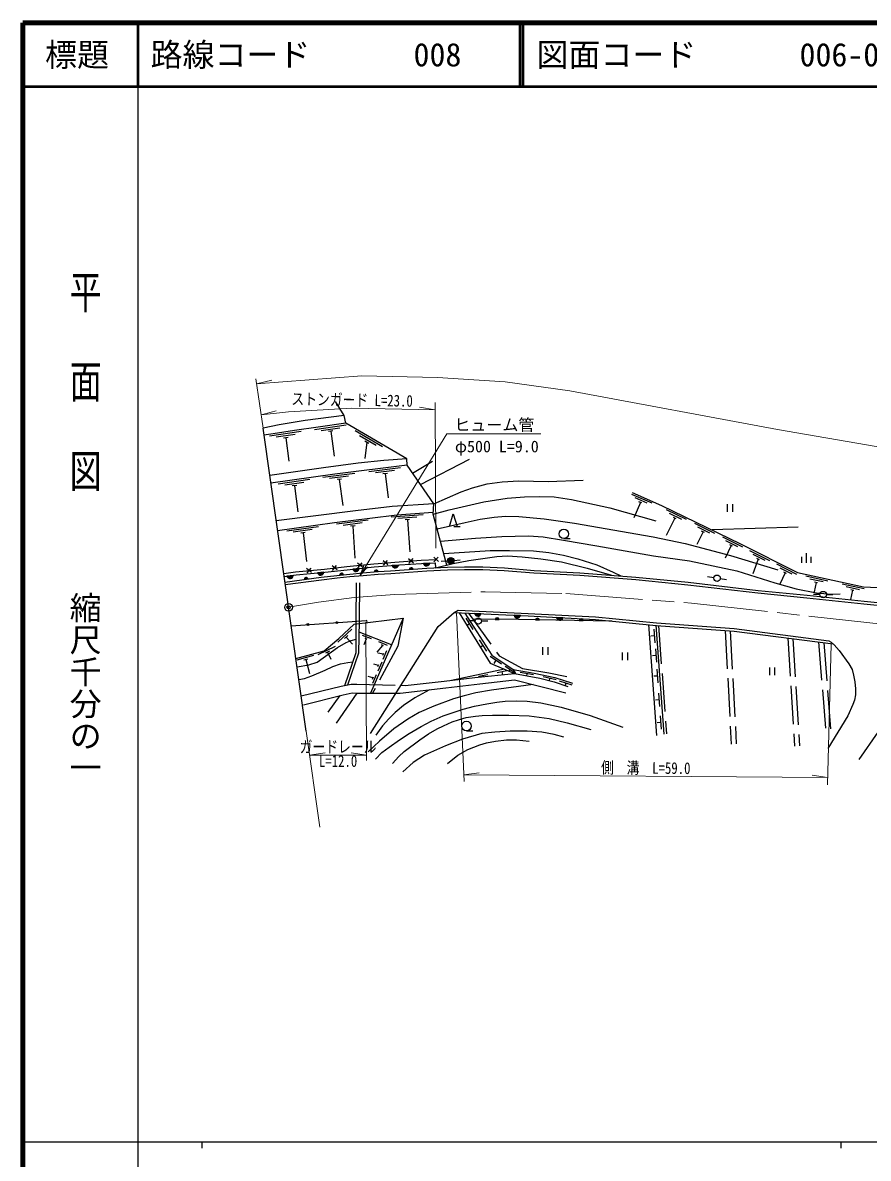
# Model space of a CAD drawing. Units: millimetres at full size, sheet at 1:1000; details may follow other scales. Extents: x 40000 to 680000, y 20000 to 380000.
# Drawn here: x 40000 to 172280, y 202409 to 380000 of the extents above; entities that cross this region are included whole.
import ezdxf
from ezdxf.enums import TextEntityAlignment as Align

# ---------------------------------------------------------------- set-up
doc = ezdxf.new("R2010")
doc.units = ezdxf.units.MM
doc.header["$LTSCALE"] = 1000
doc.header["$PDMODE"] = 32
doc.header["$PDSIZE"] = 500
doc.linetypes.add('CHAIN', pattern=[18.5, 12, -1.5, 3.5, -1.5])
doc.linetypes.add('DASHED', pattern=[7.5, 6, -1.5])
for name, color, linetype, lineweight in [('M-BGD', 7, 'Continuous', 25), ('M-BMK', 2, 'CHAIN', 13), ('M-BMK-OTRS', 5, 'Continuous', 25), ('M-BMK-SRVR', 3, 'Continuous', 25), ('M-STR-HTXT', 7, 'Continuous', 13), ('M-TTL', 2, 'Continuous', 140), ('M-TTL-BAND', 7, 'Continuous', 25), ('M-TTL-LINE', 7, 'Continuous', 50)]:
    doc.layers.add(name, color=color, linetype=linetype, lineweight=lineweight)
doc.layers.add('M-OTRS', color=6, linetype='Continuous')
doc.layers.add('M-TTL-TXT', color=7, linetype='Continuous')
doc.styles.add('@ＭＳ ゴシック', font='')
doc.styles.add('ＭＳ ゴシック', font='')
doc.styles.get('@ＭＳ ゴシック').set_extended_font_data('@MS Gothic')
doc.styles.get('ＭＳ ゴシック').set_extended_font_data('MS Gothic')

# ---------------------------------------------------------------- blocks, each defined once
blk = doc.blocks.new('open_arrow')
at = {"color": 0, "linetype": 'Continuous', "lineweight": -2}
blk.add_lwpolyline([(7.5, 1.25), (0, 0), (7.5, -1.25)], dxfattribs=at)

msp = doc.modelspace()

# ---------------------------------------------------------------- hatches: boundary and pattern name
at = {"layer": 'M-BGD'}
for points in [[(97789, 295113, 0.82183), (98777, 295188)], [(103678, 295502, -0.82183), (102689, 295443)], [(106462, 295814, -1), (107458, 295908, -1)], [(81339, 293436, 0.82183), (82321, 293572)], [(84643, 293007), (84023, 292924, -0.84072)], [(87105, 294053, -0.82183), (86119, 293958)], [(90193, 293671), (89571, 293606, -0.84072)], [(92639, 294641, -0.82183), (91653, 294539)], [(94990, 294119), (95614, 294175, 0.84072)], [(101080, 294533), (100456, 294486, -0.84072)], [(84443, 285868, -1), (84743, 285868, -1)], [(89002, 286179, -1), (89302, 286179, -1)], [(111692, 287568, -0.82183), (110702, 287614)], [(114534, 286675), (113908, 286681, -0.84072)], [(117861, 287282, -0.82183), (116872, 287328)], [(120822, 286598), (120196, 286607, -0.84072)], [(124491, 286942, -0.82183), (123502, 286994)], [(127690, 286493), (127064, 286503, -0.84072)]]:
    msp.add_hatch(color=256, dxfattribs=at).paths.add_polyline_path(points)

# ---------------------------------------------------------------- linework, layer by layer
for p, q in [((90583, 317052), (85633, 316348)), ((89635, 316614), (86665, 316191)), ((88539, 316155), (87846, 316056)), ((96309, 313650), (91992, 316172)), ((83555, 316060), (78608, 315334)), ((82609, 315618), (79641, 315182)), ((81515, 315154), (80822, 315052)), ((81168, 315103), (81652, 311411)), ((88192, 316106), (88708, 312188)), ((95294, 313895), (92704, 315408)), ((93848, 314393), (93517, 311831)), ((94150, 314216), (93545, 314569)), ((100976, 309573), (104107, 311420)), ((102214, 307793), (109880, 311746)), ((91935, 309491), (86973, 308877)), ((90979, 309070), (88002, 308702)), ((99113, 310379), (94151, 309765)), ((98157, 309958), (95180, 309590)), ((97053, 309519), (96358, 309433)), ((96705, 309476), (97172, 305706)), ((84908, 308546), (79958, 307840)), ((83960, 308108), (80990, 307684)), ((82864, 307649), (82171, 307550)), ((82518, 307599), (83034, 303493)), ((89875, 308631), (89180, 308545)), ((89527, 308588), (90083, 304495)), ((138473, 304839), (135264, 306236)), ((137711, 304843), (135786, 305681)), ((136629, 304987), (135576, 302571)), ((136853, 304889), (136404, 305085)), ((143856, 302286), (140710, 303819)), ((150217, 304696), (150217, 303496)), ((151017, 304696), (151017, 303496)), ((94041, 302204), (89084, 301556)), ((102627, 303048), (97641, 302678)), ((101652, 302675), (98660, 302452)), ((100527, 302290), (99829, 302239)), ((100178, 302265), (100549, 297274)), ((142020, 302513), (140672, 299829)), ((143095, 302323), (141207, 303243)), ((142240, 302406), (141800, 302620)), ((86257, 301172), (81303, 300498)), ((85307, 300740), (82334, 300336)), ((84208, 300288), (83514, 300194)), ((83861, 300241), (84421, 295755)), ((93089, 301777), (90114, 301388)), ((91987, 301331), (91293, 301240)), ((91640, 301285), (91949, 296287)), ((107443, 301198), (108443, 301198)), ((148267, 300137), (145121, 301670)), ((146431, 300364), (145465, 298380)), ((147507, 300174), (145619, 301093)), ((146652, 300257), (146211, 300471)), ((161329, 301131), (147841, 300678)), ((124650, 299311), (125650, 299311)), ((152655, 298000), (149508, 299532)), ((151894, 298036), (150006, 298956)), ((150819, 298227), (149870, 296257)), ((151039, 298119), (150598, 298334)), ((156890, 295854), (153766, 297430)), ((156130, 295901), (154255, 296847)), ((162610, 295552), (162610, 297052)), ((89176, 294423), (88397, 295050)), ((88473, 294347), (89100, 295126)), ((93152, 294841), (92376, 295472)), ((92449, 294769), (93080, 295545)), ((97128, 295204), (96366, 295851)), ((96423, 295147), (97071, 295908)), ((98777, 295188), (97789, 295113)), ((101112, 295490), (100360, 296150)), ((100406, 295444), (101066, 296195)), ((103678, 295502), (102689, 295443)), ((105042, 295731), (104291, 296392)), ((104336, 295686), (104997, 296437)), ((106462, 295814), (105467, 295719)), ((107458, 295908), (108453, 296003)), ((155058, 296106), (154228, 293802)), ((155276, 295996), (154839, 296217)), ((161111, 293725), (157986, 295301)), ((161860, 295552), (161860, 296452)), ((163360, 295552), (163360, 296452)), ((82321, 293572), (81339, 293436)), ((85193, 294015), (84421, 294651)), ((84489, 293947), (85125, 294719)), ((87105, 294053), (86119, 293958)), ((89571, 293606), (90193, 293671)), ((92639, 294641), (91653, 294539)), ((94990, 294119), (95614, 294175)), ((100456, 294486), (101080, 294533)), ((148127, 293194), (147137, 293331)), ((149118, 293057), (150108, 292920)), ((159278, 293977), (158435, 292200)), ((160350, 293772), (158476, 294718)), ((159497, 293867), (159059, 294088)), ((165947, 292690), (162525, 293424)), ((84023, 292924), (84643, 293007)), ((165200, 292543), (163147, 292984)), ((164110, 292470), (163795, 291004)), ((164350, 292419), (163871, 292522)), ((171632, 291469), (168210, 292204)), ((170884, 291322), (168831, 291763)), ((170034, 291198), (169555, 291301)), ((164720, 290572), (163720, 290572)), ((165720, 290572), (166720, 290572)), ((169795, 291249), (169480, 289783)), ((82002, 285691), (93710, 286489)), ((110481, 285083), (109357, 286857)), ((109919, 285970), (109523, 285719)), ((110778, 286440), (109778, 286440)), ((111692, 287568), (110702, 287614)), ((111778, 286440), (112778, 286440)), ((113908, 286681), (114534, 286675)), ((117861, 287282), (116872, 287328)), ((120196, 286607), (120822, 286598)), ((124491, 286942), (123502, 286994)), ((127064, 286503), (127690, 286493)), ((91479, 285171), (89281, 283128)), ((90841, 284168), (90328, 283692)), ((97693, 282703), (92643, 284713)), ((94543, 283634), (93149, 284189)), ((139192, 268542), (137970, 285866)), ((138955, 283046), (138801, 285141)), ((139056, 285761), (140308, 268741)), ((88884, 282470), (86184, 281164)), ((90584, 283930), (91605, 282831)), ((93735, 283633), (93364, 282702)), ((93897, 283568), (93572, 283698)), ((96272, 282623), (95374, 281579)), ((97080, 282624), (95686, 283179)), ((96435, 282558), (96110, 282687)), ((112607, 281725), (111484, 283499)), ((112046, 282612), (111602, 282331)), ((138878, 284093), (138279, 284049)), ((85504, 281034), (82898, 280328)), ((87980, 281699), (87350, 281394)), ((87665, 281547), (88181, 280480)), ((96415, 281261), (95539, 281404)), ((96345, 281101), (96484, 281422)), ((96392, 280454), (96988, 281830)), ((114903, 279707), (113153, 280867)), ((121326, 282344), (121326, 281144)), ((122126, 282344), (122126, 281144)), ((133801, 281515), (133801, 280315)), ((134601, 281515), (134601, 280315)), ((139102, 281040), (138504, 280996)), ((139179, 279993), (139025, 282087)), ((84583, 280474), (83975, 280309)), ((84279, 280392), (84859, 278250)), ((95642, 279475), (94952, 279667)), ((95572, 279314), (95711, 279635)), ((95619, 278667), (96215, 280044)), ((115377, 278888), (107086, 277155)), ((114028, 280287), (113696, 279787)), ((116970, 278336), (115470, 279331)), ((116220, 278833), (116067, 278599)), ((139415, 276785), (139261, 278879)), ((156806, 279179), (156806, 277979)), ((157606, 279179), (157606, 277979)), ((94796, 277522), (94053, 277730)), ((94727, 277361), (94866, 277682)), ((94774, 276714), (95369, 278091)), ((112775, 278038), (111307, 277731)), ((112041, 277884), (112068, 277754)), ((115712, 278652), (114243, 278345)), ((114978, 278498), (115071, 278050)), ((119894, 278012), (117823, 278359)), ((118859, 278186), (118808, 277881)), ((123457, 277242), (121405, 277687)), ((122431, 277464), (122345, 277113)), ((125964, 276409), (123964, 277050)), ((139338, 277832), (138740, 277788)), ((124964, 276730), (124845, 276357)), ((87804, 272165), (89676, 274763)), ((92257, 275174), (89043, 270452)), ((139614, 274087), (139015, 274043)), ((139691, 273040), (139537, 275134)), ((139874, 270553), (139275, 270509)), ((139951, 269505), (139797, 271600)), ((109430, 269254), (110430, 269254))]:
    msp.add_line(p, q, dxfattribs=at)
at = {"layer": 'M-BGD', "linetype": 'DASHED'}
for p, q in [((92178, 286385), (92252, 293470)), ((92678, 286419), (92752, 293516)), ((139459, 285730), (140707, 268770)), ((149885, 284970), (150826, 267166)), ((150689, 284912), (151625, 267208)), ((159680, 283781), (160729, 266872)), ((160488, 283676), (161527, 266921)), ((164516, 283155), (165603, 269166)), ((165327, 283050), (166401, 269228)), ((92292, 276558), (99180, 276382)), ((92257, 275174), (98399, 275145))]:
    msp.add_line(p, q, dxfattribs=at)
at = {"layer": 'M-BGD'}
for points in [[(106364, 295171), (104185, 303140), (104309, 304780), (100119, 310806), (100079, 311795), (90565, 317353), (90275, 318572), (88945, 320757)], [(90275, 318572), (84164, 317766), (80144, 317097), (77595, 316571)], [(90565, 317353), (86238, 316737), (82524, 316212), (79207, 315725), (77745, 315516)], [(100079, 311795), (96516, 311555), (92497, 311129), (87075, 310404), (78647, 309201)], [(100119, 310806), (88822, 309408), (78821, 307981)], [(104309, 304780), (108588, 306646), (110365, 307281), (112635, 307891), (114998, 308189), (117616, 308356), (122215, 308239), (127677, 308462)], [(104185, 303140), (106706, 303829), (112118, 305055), (115765, 305626), (118511, 305845), (120893, 305927), (123122, 305834), (125831, 305417), (131827, 304124), (139030, 302086)], [(135357, 306522), (139949, 304523), (152268, 298522), (161200, 294016), (171513, 291801), (175962, 291554), (178912, 291266), (180475, 291044), (184158, 290446), (187752, 289627), (191611, 288570), (194049, 287814), (195623, 287112)], [(104309, 304780), (97804, 304322), (92081, 303658), (79657, 302124)], [(79873, 300606), (88760, 301816), (94287, 302539), (98551, 303046), (104210, 303467)], [(104812, 300848), (109196, 301859), (111549, 302361), (113749, 302694), (115538, 302812), (117588, 302797), (121550, 302404), (126313, 301729), (138618, 299606), (143626, 298569), (150720, 296667), (158135, 294411)], [(106743, 301198), (107343, 303198), (107943, 301198)], [(105336, 298929), (110813, 299372), (114964, 299664), (119129, 299746), (121409, 299614), (124605, 299082), (129795, 298197), (138671, 296639), (144311, 295832), (151732, 294261), (157674, 292415), (160986, 291465), (164196, 290838), (166488, 290620), (167899, 290672)], [(104587, 294757), (107357, 295402), (109765, 295886), (114165, 296536), (115838, 296604), (118151, 296492), (121040, 296172), (124263, 295674), (128324, 294692), (132097, 293602)], [(105863, 297002), (113106, 297475), (116132, 297475), (119882, 297406), (122322, 297155), (124593, 296746), (126857, 296143), (129838, 295215), (132365, 294064), (133554, 293491)], [(80835, 293871), (82696, 294129), (87207, 294565), (90729, 294946), (94914, 295379), (98884, 295700), (102343, 295923), (104667, 296062)], [(80905, 293376), (82755, 293632), (87257, 294068), (90782, 294449), (94960, 294881), (98920, 295202), (102374, 295424), (104540, 295553), (104587, 294757)], [(81027, 292524), (86669, 293277), (89156, 293562), (91153, 293771), (93201, 293959), (95561, 294170), (97540, 294269), (103203, 294691), (106459, 294848), (109113, 294904), (111973, 294898), (115353, 294724), (120004, 294345), (127169, 293979), (135939, 293309), (144092, 292498), (155066, 291221), (162704, 290454), (171625, 289511), (184100, 288266), (195533, 287118), (211410, 286122), (225885, 285421), (226002, 285421)], [(81083, 292128), (86718, 292880), (89200, 293165), (91192, 293373), (93237, 293561), (95589, 293771), (97565, 293870), (103227, 294291), (106473, 294448), (109117, 294504), (111962, 294498), (115327, 294325), (119977, 293946), (127144, 293580), (135904, 292910), (144049, 292100), (155023, 290824), (162662, 290056), (171584, 289113), (184060, 287868), (195501, 286719), (211388, 285722), (225875, 285021), (226002, 285021)], [(94413, 268827), (104985, 285583), (107518, 287773), (108139, 288133), (119085, 287626), (129614, 287074), (139155, 286154), (151313, 285267), (166122, 283350), (166494, 283136), (166931, 282732), (167720, 281837), (169227, 279753), (169733, 278838), (169974, 277979), (170173, 276921), (170302, 275801), (170273, 274893), (170126, 274078), (169841, 273377), (169062, 271594), (165969, 266479)], [(107506, 287762), (119066, 287227), (129584, 286675), (139121, 285755), (151273, 284869), (166792, 282860)], [(108293, 287725), (113140, 279825), (116939, 278234)], [(82730, 280593), (87146, 281790), (89458, 283702), (91839, 285915), (99502, 286882), (94429, 275163)], [(90379, 276360), (92177, 281526), (92178, 286385)], [(90836, 276458), (92576, 281456), (92678, 286419)], [(109188, 287684), (113368, 281085), (116748, 278844), (117067, 278210)], [(132176, 286425), (117547, 286648), (110401, 286714)], [(82918, 279274), (84758, 279568), (86050, 279996), (88292, 281608), (89254, 282306), (90601, 283087), (91368, 283410), (92177, 283614)], [(170849, 264760), (176772, 273311), (177025, 273679), (183541, 277724), (188658, 280671), (193660, 280503), (199438, 279870), (205169, 279332), (212453, 278576), (212453, 277218)], [(83201, 277289), (84090, 277424), (85238, 277861), (87296, 278763), (88495, 279327), (89713, 279717), (90873, 279939), (91659, 280038)], [(116748, 278844), (119989, 278300), (123252, 277593), (126022, 276706)], [(98399, 275145), (99066, 275142), (106209, 276000), (111515, 276600), (116954, 277252), (124953, 275177)], [(99180, 276382), (99827, 276365), (105913, 277004), (110713, 277621), (116939, 278234), (120891, 277488), (123128, 276911), (125300, 276210)], [(83570, 274707), (89827, 276241), (91409, 276581), (92292, 276558)], [(119843, 276503), (113347, 275613), (110895, 275218), (109047, 274731), (107396, 274246), (104308, 273127), (102016, 272104), (100247, 271059), (98080, 269554), (95793, 267663), (94042, 265985)], [(103626, 275689), (101345, 274410), (99591, 273199), (98291, 272126), (97264, 271143), (96263, 270035), (95227, 268575)], [(83903, 273347), (90140, 274877), (91540, 275177), (92257, 275174)], [(95195, 264848), (96187, 265854), (97306, 266701), (98954, 267861), (100477, 268856), (102319, 269933), (103903, 270748), (105763, 271598), (108905, 272658), (110694, 273108), (112628, 273495), (114187, 273747), (115494, 273884), (117199, 273956), (118923, 273916), (121048, 273649), (124209, 272937), (128755, 271654), (133902, 269828)], [(97859, 264129), (98852, 265247), (99700, 266027), (102116, 267850), (103482, 268779), (104849, 269574), (105819, 270055), (107157, 270645), (108151, 270991), (109371, 271320), (110836, 271552), (111893, 271639), (113480, 271686), (116033, 271718), (119231, 271583), (122332, 271167), (125170, 270515), (128898, 269469)], [(124644, 268251), (123115, 268703), (121184, 269055), (118941, 269206), (116245, 269206), (113876, 269067), (111800, 268852), (108812, 267962), (106133, 266937), (102841, 265470), (101099, 264331), (99487, 262850)], [(106455, 264168), (108067, 265454), (109646, 266349), (111535, 267081), (112564, 267383), (113941, 267658), (115677, 267851), (117248, 267869), (119241, 267633)]]:
    msp.add_lwpolyline(points, dxfattribs=at)
at = {"layer": 'M-BGD', "linetype": 'DASHED'}
for points in [[(99502, 286882), (98676, 282478), (94725, 275162)], [(109720, 287659), (114520, 281000), (118187, 278993), (122290, 278330), (125097, 277742)]]:
    msp.add_lwpolyline(points, dxfattribs=at)
at = {"layer": 'M-BGD'}
for centre, radius in [((124650, 300061), 750), ((106960, 295861), 500), ((148622, 293125), 500), ((165220, 290572), 500), ((84593, 285868), 150), ((89152, 286179), 150), ((111278, 286440), 500), ((109430, 270004), 750)]:
    msp.add_circle(centre, radius, dxfattribs=at)
for centre, radius, start, end in [((98276, 295248), 505, 195.53061, 353.1888), ((103177, 295570), 505, 194.57148, 352.22967), ((81817, 293601), 505, 199.0572, 356.71539), ((84340, 292912), 318, 17.49503, 177.71277), ((86603, 294103), 505, 196.69949, 354.35768), ((89888, 293584), 318, 15.84188, 176.05962), ((92136, 294687), 505, 197.07978, 354.73797), ((95307, 294093), 318, 14.99432, 175.21205), ((100772, 294455), 318, 14.14693, 174.36466), ((93710, 286339), 150, 270, 90), ((111201, 287689), 505, 188.52149, 346.17968), ((114221, 286624), 318, 9.36006, 169.57779), ((117371, 287403), 505, 188.52149, 346.17968), ((120508, 286548), 318, 9.01991, 169.23764), ((124002, 287066), 505, 188.16884, 345.82704), ((127376, 286443), 318, 9.01991, 169.23764)]:
    msp.add_arc(centre, radius, start, end, dxfattribs=at)
at = {"layer": 'M-BMK'}
msp.add_lwpolyline([(81590, 288578), (86297, 289405), (91859, 290130), (98150, 290562), (112329, 290998), (124986, 290748), (144604, 289222), (180507, 285275), (206831, 282111), (214422, 281492), (231546, 280802), (247024, 281146), (258832, 282599), (269957, 284932), (279129, 287406), (309552, 298283), (316900, 301223), (372770, 320100), (377780, 321380), (383436, 322402), (389728, 323128), (398942, 323766)], dxfattribs=at)
at = {"layer": 'M-BMK-OTRS'}
msp.add_line((84356, 269195), (77595, 316571), dxfattribs=at)
at = {"layer": 'M-BMK-SRVR'}
msp.add_circle((81590, 288578), 600, dxfattribs=at)
at = {"layer": 'M-OTRS'}
msp.add_point((81590, 288578), dxfattribs=at)
at = {"layer": 'M-STR-HTXT'}
for p, q in [((77595, 316571), (76494, 324286)), ((76599, 323549), (78997, 324073)), ((104517, 319481), (102092, 319866)), ((104643, 297832), (104510, 320628)), ((77292, 318694), (79673, 319293)), ((107837, 287746), (109044, 261329)), ((93792, 264600), (93701, 286150)), ((165891, 260815), (166475, 282800)), ((84356, 269195), (86500, 254176)), ((84890, 265454), (87321, 265796)), ((84890, 265454), (93788, 265454)), ((93788, 265454), (91357, 265796)), ((108997, 262356), (111431, 262680)), ((108997, 262356), (165921, 261955)), ((165921, 261955), (163493, 262314))]:
    msp.add_line(p, q, dxfattribs=at)
for points in [[(76599, 323549), (93040, 324797), (104893, 324537), (115490, 323853), (125613, 322452), (158070, 316380), (207405, 307882), (213572, 306694), (222451, 305655), (229848, 305290), (238599, 305509), (247327, 306257), (256625, 307897), (264355, 309825), (288771, 318164), (306879, 324259), (348601, 338381), (364129, 342953), (373656, 344723), (384466, 346010), (394037, 346231)], [(77292, 318694), (81563, 319153), (91511, 319710), (104517, 319481)], [(92752, 293511), (106372, 315715), (121037, 315715)]]:
    msp.add_lwpolyline(points, dxfattribs=at)
at = {"layer": 'M-TTL'}
for p, q in [((40000, 380000), (40000, 20000)), ((680000, 380000), (40000, 380000))]:
    msp.add_line(p, q, dxfattribs=at)
at = {"layer": 'M-TTL-BAND'}
for p, q in [((58000, 370000), (58000, 20000)), ((40000, 205000), (579000, 205000)), ((68000, 205000), (68000, 204000)), ((168000, 205000), (168000, 204000))]:
    msp.add_line(p, q, dxfattribs=at)
at = {"layer": 'M-TTL-LINE'}
for p, q in [((58000, 380000), (58000, 370000)), ((117750, 380000), (117750, 370000)), ((118250, 380000), (118250, 370000)), ((40000, 370000), (680000, 370000))]:
    msp.add_line(p, q, dxfattribs=at)

# ---------------------------------------------------------------- block references
at = {"layer": 'M-STR-HTXT', "xscale": 240, "yscale": 240, "rotation": 58.5}
msp.add_blockref('open_arrow', (92752, 293511), dxfattribs=at)

# ---------------------------------------------------------------- texts
at = {"layer": 'M-STR-HTXT', "style": 'ＭＳ ゴシック', "width": 0.8}
for s, rotation, p in [('ストンガード L=23.0', 358.993, (91508, 319555)), ('側\u3000溝\u3000L=59.0', 359.597, (137458, 262000))]:
    msp.add_text(s, height=1833, rotation=rotation, dxfattribs=at).set_placement(p, align=Align.BOTTOM_CENTER)
at = {"layer": 'M-STR-HTXT', "style": 'ＭＳ ゴシック'}
for s, p in [('ヒューム管', (107537, 315640)), ('φ500 L=9.0', (107612, 312265))]:
    msp.add_text(s, height=1833, dxfattribs=at).set_placement(p, align=Align.BOTTOM_LEFT)
at = {"layer": 'M-STR-HTXT', "style": 'ＭＳ ゴシック', "width": 0.8}
msp.add_text('ガードレール', height=1833, dxfattribs=at).set_placement((89339, 265299), align=Align.BOTTOM_CENTER)
msp.add_text('L=12.0', height=1833, dxfattribs=at).set_placement((89339, 265454), align=Align.TOP_CENTER)
at = {"layer": 'M-TTL-BAND', "style": '@ＭＳ ゴシック', "width": 1.4}
msp.add_text('平  面  図', height=3666, rotation=270, dxfattribs=at).set_placement((49777, 306475), align=Align.MIDDLE_RIGHT)
at = {"layer": 'M-TTL-BAND', "style": '@ＭＳ ゴシック'}
msp.add_text('縮尺千分の一', height=3666, rotation=270, dxfattribs=at).set_placement((49777, 261030), align=Align.MIDDLE_RIGHT)
at = {"layer": 'M-TTL-TXT', "style": 'ＭＳ ゴシック'}
msp.add_text('標題', height=3666, dxfattribs=at).set_placement((48500, 375000), align=Align.MIDDLE_CENTER)
for s, p in [('路線コード', (60000, 375000)), ('008', (101142, 375000)), ('図面コード', (120380, 375000)), ('006-00', (161521, 375000))]:
    msp.add_text(s, height=3666, dxfattribs=at).set_placement(p, align=Align.MIDDLE_LEFT)

doc.saveas('drawing.dxf')
